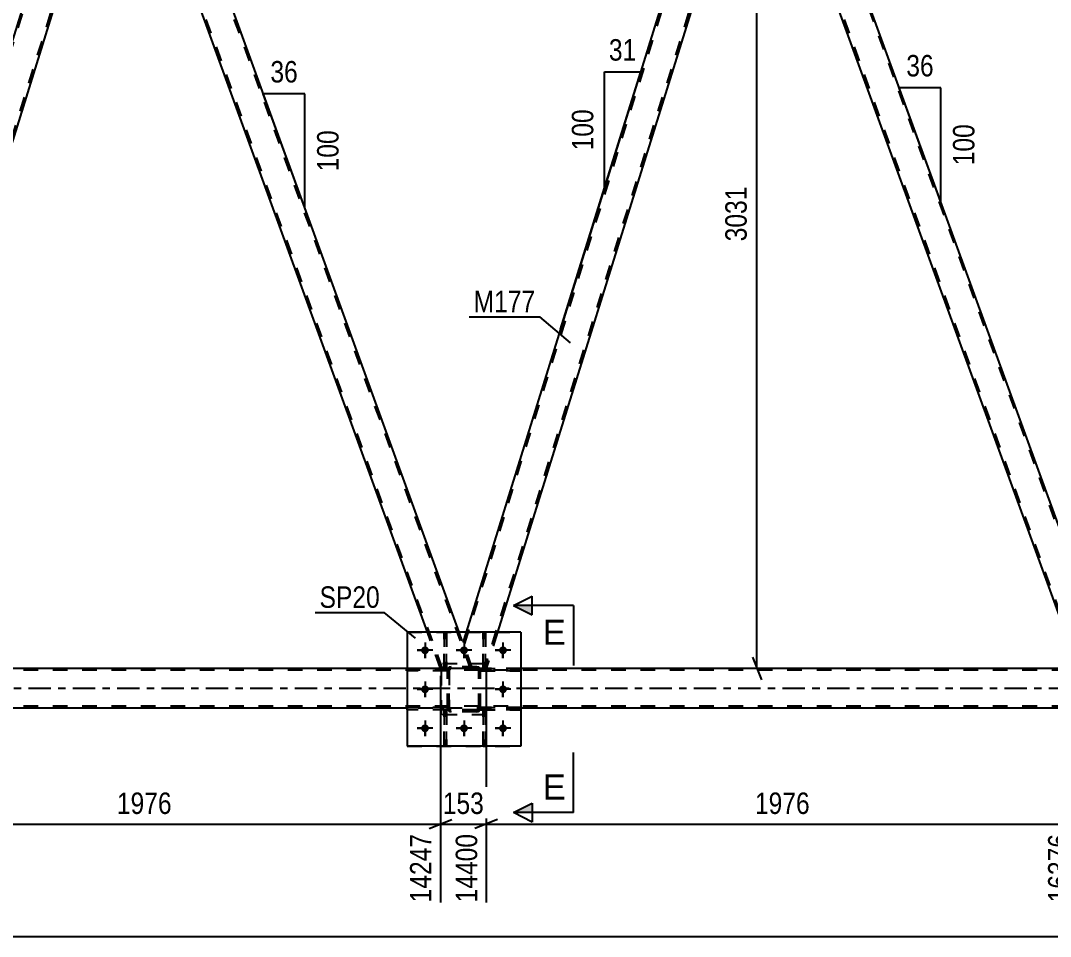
# Model space of a CAD drawing. Header units: millimetres. Extents: x 0 to 841, y 0 to 594.
# Drawn here: x 613 to 750.4, y 278.6 to 400.7 of the extents above; entities that cross this region are included whole.
import ezdxf

# ---------------------------------------------------------------- set-up
doc = ezdxf.new("R2010")
doc.units = ezdxf.units.MM
doc.linetypes.add('DXK_LINE_DOT2', pattern=[3.9198, 1.9599, -1.9599])
doc.linetypes.add('DXK_LINE_DOT3', pattern=[5.9187, 2.979, -0.9799, 0.9799, -0.9799])
doc.styles.add('Arial', font='ARIAL.TTF', dxfattribs={"height": 0.2})
doc.styles.add('Arial Narrow', font='ARIALN.TTF', dxfattribs={"height": 0.2})

# ---------------------------------------------------------------- blocks, each defined once
blk = doc.blocks.new('Part-318887337-3625 - 3336')
at = {"color": 7, "linetype": 'DXK_LINE_DOT2'}
for p, q in [((669.93, 314.05), (669.97, 314.23)), ((669.97, 314.23), (669.93, 314.05)), ((669.93, 309.01), (669.93, 314.05)), ((669.93, 314.05), (669.93, 314.05)), ((669.93, 309.01), (669.93, 314.05)), ((670.17, 314.05), (670.19, 314.14)), ((670.19, 314.14), (670.17, 314.05)), ((670.17, 309.01), (670.17, 314.05)), ((670.17, 314.05), (670.17, 314.05)), ((670.17, 314.05), (670.17, 309.01)), ((670.19, 314.14), (670.24, 314.22)), ((670.24, 314.22), (670.19, 314.14)), ((670.23, 314.49), (670.41, 314.53)), ((670.41, 314.53), (670.23, 314.49)), ((670.32, 314.27), (670.24, 314.22)), ((670.41, 314.29), (670.32, 314.27)), ((673.85, 314.53), (670.41, 314.53)), ((673.85, 314.29), (670.41, 314.29)), ((673.85, 314.53), (674.03, 314.49)), ((674.03, 314.49), (673.85, 314.53)), ((673.94, 314.27), (673.85, 314.29)), ((673.94, 314.27), (674.02, 314.22)), ((674.02, 314.22), (674.07, 314.14)), ((674.07, 314.14), (674.02, 314.22)), ((674.07, 314.14), (674.09, 314.05)), ((674.09, 314.05), (674.07, 314.14)), ((674.09, 309.01), (674.09, 314.05)), ((674.09, 314.05), (674.09, 314.05)), ((674.09, 309.01), (674.09, 314.05)), ((674.29, 314.23), (674.33, 314.05)), ((674.33, 314.05), (674.29, 314.23)), ((674.33, 309.01), (674.33, 314.05)), ((674.33, 314.05), (674.33, 314.05)), ((674.33, 309.01), (674.33, 314.05)), ((669.93, 309.01), (669.93, 309.01)), ((669.97, 308.83), (669.93, 309.01)), ((669.93, 309.01), (669.97, 308.83)), ((670.17, 309.01), (670.17, 309.01)), ((670.19, 308.92), (670.17, 309.01)), ((670.17, 309.01), (670.19, 308.92)), ((670.24, 308.84), (670.19, 308.92)), ((670.19, 308.92), (670.24, 308.84)), ((670.41, 308.53), (670.23, 308.57)), ((670.23, 308.57), (670.41, 308.53)), ((670.32, 308.79), (670.24, 308.84)), ((670.41, 308.77), (670.32, 308.79)), ((673.85, 308.77), (670.41, 308.77)), ((673.85, 308.53), (670.41, 308.53)), ((673.94, 308.79), (673.85, 308.77)), ((674.03, 308.57), (673.85, 308.53)), ((673.85, 308.53), (674.03, 308.57)), ((674.02, 308.84), (673.94, 308.79)), ((674.07, 308.92), (674.02, 308.84)), ((674.02, 308.84), (674.07, 308.92)), ((674.09, 309.01), (674.07, 308.92)), ((674.07, 308.92), (674.09, 309.01)), ((674.09, 309.01), (674.09, 309.01)), ((674.33, 309.01), (674.29, 308.83)), ((674.29, 308.83), (674.33, 309.01)), ((674.33, 309.01), (674.33, 309.01))]:
    blk.add_line(p, q, dxfattribs=at)
at = {"color": 7, "linetype": 'DXK_LINE_DOT3'}
blk.add_line((672.13, 311.53), (672.13, 311.53), dxfattribs=at)
at = {"color": 7, "linetype": 'DXK_LINE_DOT2'}
for centre, start, end in [((670.41, 314.05), 112.5, 157.5), ((670.41, 314.05), 112.5, 157.5), ((673.85, 314.05), 22.5, 67.5), ((673.85, 314.05), 22.5, 67.5), ((670.41, 309.01), 202.5, 247.5), ((670.41, 309.01), 202.5, 247.5), ((673.85, 309.01), 292.5, 337.5), ((673.85, 309.01), 292.5, 337.5)]:
    blk.add_arc(centre, 0.48, start, end, dxfattribs=at)
blk = doc.blocks.new('Bolt-318887337-3738 - 3336')
at = {"linetype": 'Continuous'}
for points in [[(667.45, 316.73, -1), (666.41, 316.73, -1)], [(672.65, 316.73, -1), (671.61, 316.73, -1)], [(677.85, 316.73, -1), (676.81, 316.73, -1)], [(667.45, 311.53, -1), (666.41, 311.53, -1)], [(677.85, 311.53, -1), (676.81, 311.53, -1)], [(667.45, 306.33, -1), (666.41, 306.33, -1)], [(672.65, 306.33, -1), (671.61, 306.33, -1)], [(677.85, 306.33, -1), (676.81, 306.33, -1)]]:
    blk.add_hatch(color=1, dxfattribs=at).paths.add_polyline_path(points)
at = {"color": 1, "linetype": 'Continuous'}
for p, q in [((666.93, 317.77), (666.93, 315.69)), ((672.13, 317.77), (672.13, 315.69)), ((677.33, 317.77), (677.33, 315.69)), ((667.97, 316.73), (665.89, 316.73)), ((673.17, 316.73), (671.09, 316.73)), ((678.37, 316.73), (676.29, 316.73)), ((666.93, 312.57), (666.93, 310.49)), ((677.33, 312.57), (677.33, 310.49)), ((667.97, 311.53), (665.89, 311.53)), ((678.37, 311.53), (676.29, 311.53)), ((666.93, 307.37), (666.93, 305.29)), ((672.13, 307.37), (672.13, 305.29)), ((677.33, 307.37), (677.33, 305.29)), ((667.97, 306.33), (665.89, 306.33)), ((673.17, 306.33), (671.09, 306.33)), ((678.37, 306.33), (676.29, 306.33))]:
    blk.add_line(p, q, dxfattribs=at)
blk = doc.blocks.new('Part-318887337-3601 - 3336')
at = {"color": 7, "linetype": 'DXK_LINE_DOT2'}
for p, q in [((714.26, 435.53), (710, 435.53)), ((711.55, 431.28), (710, 435.53)), ((754.38, 314.31), (710.26, 435.53)), ((714.01, 435.53), (758.13, 314.31)), ((714.41, 435.13), (714.26, 435.53)), ((758.38, 314.31), (754.12, 314.31))]:
    blk.add_line(p, q, dxfattribs=at)
at = {"color": 2, "linetype": 'Continuous'}
for p, q in [((758.38, 314.31), (714.41, 435.13)), ((754.12, 314.31), (711.55, 431.28))]:
    blk.add_line(p, q, dxfattribs=at)
blk = doc.blocks.new('Part-318887337-3623 - 3336')
at = {"color": 7, "linetype": 'DXK_LINE_DOT2'}
for p, q in [((675.13, 314.93), (669.13, 314.93)), ((669.13, 308.13), (669.13, 314.93)), ((675.13, 308.13), (675.13, 314.93)), ((675.13, 308.13), (669.13, 308.13))]:
    blk.add_line(p, q, dxfattribs=at)
blk = doc.blocks.new('Part-318887337-3552 - 3336')
at = {"color": 7, "linetype": 'DXK_LINE_DOT2'}
for p, q in [((679.73, 309.09), (674.33, 309.09)), ((674.33, 309.09), (674.33, 308.77)), ((674.33, 308.77), (679.73, 308.77)), ((674.93, 308.77), (674.93, 309.09)), ((679.73, 308.77), (679.73, 309.09))]:
    blk.add_line(p, q, dxfattribs=at)
blk = doc.blocks.new('Part-318887337-3553 - 3336')
at = {"color": 7, "linetype": 'DXK_LINE_DOT2'}
for p, q in [((679.73, 314.29), (674.33, 314.29)), ((674.33, 314.29), (674.33, 313.97)), ((674.33, 313.97), (679.73, 313.97)), ((674.93, 313.97), (674.93, 314.29)), ((679.73, 313.97), (679.73, 314.29))]:
    blk.add_line(p, q, dxfattribs=at)
blk = doc.blocks.new('Part-318887337-3556 - 3336')
at = {"color": 7, "linetype": 'DXK_LINE_DOT2'}
for p, q in [((675, 308.77), (674.68, 308.77)), ((674.68, 308.77), (674.68, 303.93)), ((674.68, 308.17), (675, 308.17)), ((675, 303.93), (675, 308.77)), ((674.68, 303.93), (675, 303.93))]:
    blk.add_line(p, q, dxfattribs=at)
blk = doc.blocks.new('Part-318887337-3559 - 3336')
at = {"color": 7, "linetype": 'DXK_LINE_DOT2'}
for p, q in [((669.48, 319.13), (669.48, 314.29)), ((669.8, 319.13), (669.48, 319.13)), ((669.8, 314.29), (669.8, 319.13)), ((669.48, 314.89), (669.8, 314.89)), ((669.48, 314.29), (669.8, 314.29))]:
    blk.add_line(p, q, dxfattribs=at)
blk = doc.blocks.new('Part-318887337-3562 - 3336')
at = {"color": 7, "linetype": 'DXK_LINE_DOT2'}
for p, q in [((674.68, 319.13), (674.68, 314.29)), ((675, 319.13), (674.68, 319.13)), ((675, 314.29), (675, 319.13)), ((674.68, 314.89), (675, 314.89)), ((674.68, 314.29), (675, 314.29))]:
    blk.add_line(p, q, dxfattribs=at)
blk = doc.blocks.new('Part-318887337-3563 - 3336')
at = {"color": 7, "linetype": 'DXK_LINE_DOT2'}
for p, q in [((669.93, 309.09), (664.53, 309.09)), ((664.53, 308.77), (664.53, 309.09)), ((669.93, 308.77), (664.53, 308.77)), ((669.33, 308.77), (669.33, 309.09)), ((669.93, 309.09), (669.93, 308.77))]:
    blk.add_line(p, q, dxfattribs=at)
blk = doc.blocks.new('Part-318887337-3564 - 3336')
at = {"color": 7, "linetype": 'DXK_LINE_DOT2'}
for p, q in [((669.93, 314.29), (664.53, 314.29)), ((664.53, 313.97), (664.53, 314.29)), ((669.93, 313.97), (664.53, 313.97)), ((669.33, 313.97), (669.33, 314.29)), ((669.93, 314.29), (669.93, 313.97))]:
    blk.add_line(p, q, dxfattribs=at)
blk = doc.blocks.new('Part-318887337-3569 - 3336')
at = {"color": 7, "linetype": 'DXK_LINE_DOT2'}
for p, q in [((674.33, 313.97), (674.33, 314.29)), ((674.33, 314.29), (679.73, 314.29)), ((679.73, 313.97), (674.33, 313.97)), ((674.93, 313.97), (674.93, 314.29)), ((679.73, 314.29), (679.73, 313.97))]:
    blk.add_line(p, q, dxfattribs=at)
blk = doc.blocks.new('Part-318887337-3574 - 3336')
at = {"color": 2, "linetype": 'Continuous'}
for p, q in [((679.73, 319.13), (664.53, 319.13)), ((664.53, 319.13), (664.53, 303.93)), ((679.73, 319.13), (679.73, 303.93)), ((679.73, 303.93), (664.53, 303.93))]:
    blk.add_line(p, q, dxfattribs=at)
blk = doc.blocks.new('Part-318887337-3575 - 3336')
at = {"color": 7, "linetype": 'DXK_LINE_DOT2'}
for p, q in [((664.53, 319.13), (679.73, 319.13)), ((664.53, 319.13), (664.53, 303.93)), ((679.73, 319.13), (679.73, 303.93)), ((664.53, 303.93), (679.73, 303.93))]:
    blk.add_line(p, q, dxfattribs=at)
blk = doc.blocks.new('Part-318887337-3576 - 3336')
at = {"color": 7, "linetype": 'DXK_LINE_DOT2'}
for p, q in [((674.33, 308.77), (674.33, 309.09)), ((674.33, 309.09), (679.73, 309.09)), ((679.73, 308.77), (674.33, 308.77)), ((674.93, 308.77), (674.93, 309.09)), ((679.73, 309.09), (679.73, 308.77))]:
    blk.add_line(p, q, dxfattribs=at)
blk = doc.blocks.new('Part-318887337-3581 - 3336')
at = {"color": 7, "linetype": 'DXK_LINE_DOT2'}
for p, q in [((669.93, 314.29), (664.53, 314.29)), ((664.53, 314.29), (664.53, 313.97)), ((669.93, 313.97), (664.53, 313.97)), ((669.33, 313.97), (669.33, 314.29)), ((669.93, 313.97), (669.93, 314.29))]:
    blk.add_line(p, q, dxfattribs=at)
blk = doc.blocks.new('Part-318887337-3586 - 3336')
at = {"color": 2, "linetype": 'Continuous'}
for p, q in [((628.62, 435.53), (624.87, 435.53)), ((629.13, 435.53), (628.62, 435.53)), ((671.49, 319.13), (629.13, 435.53)), ((667.24, 319.13), (626.42, 431.28))]:
    blk.add_line(p, q, dxfattribs=at)
at = {"color": 7, "linetype": 'DXK_LINE_DOT2'}
for p, q in [((626.42, 431.28), (624.87, 435.53)), ((669.25, 314.31), (625.13, 435.53)), ((672.99, 314.31), (628.87, 435.53)), ((668.99, 314.31), (667.24, 319.13)), ((673.25, 314.31), (671.49, 319.13)), ((673.25, 314.31), (668.99, 314.31))]:
    blk.add_line(p, q, dxfattribs=at)
blk = doc.blocks.new('Part-318887337-3591 - 3336')
at = {"color": 7, "linetype": 'DXK_LINE_DOT2'}
for p, q in [((708.94, 435.53), (672.12, 317.41)), ((708.72, 435.53), (710, 435.53)), ((710.15, 435.13), (710, 435.53)), ((711.42, 431.66), (674.84, 314.31)), ((672.4, 319.13), (671.98, 317.78)), ((676.59, 319.13), (675.09, 314.31)), ((673.25, 314.31), (671.98, 317.78)), ((675.09, 314.31), (673.25, 314.31))]:
    blk.add_line(p, q, dxfattribs=at)
at = {"color": 2, "linetype": 'Continuous'}
for p, q in [((708.69, 435.53), (672.4, 319.13)), ((708.72, 435.53), (708.69, 435.53)), ((708.73, 435.53), (708.72, 435.53)), ((711.55, 431.28), (710.15, 435.13)), ((711.55, 431.28), (676.59, 319.13))]:
    blk.add_line(p, q, dxfattribs=at)
blk = doc.blocks.new('Part-318887337-3606 - 3336')
at = {"color": 2, "linetype": 'Continuous'}
for p, q in [((623.55, 435.53), (586.85, 317.78)), ((624.87, 435.53), (623.55, 435.53)), ((624.87, 435.53), (626.42, 431.28)), ((626.42, 431.28), (589.96, 314.31)), ((588.11, 314.31), (586.85, 317.78))]:
    blk.add_line(p, q, dxfattribs=at)
at = {"color": 7, "linetype": 'DXK_LINE_DOT2'}
for p, q in [((586.98, 317.41), (623.8, 435.53)), ((626.28, 431.66), (589.71, 314.31)), ((589.96, 314.31), (588.11, 314.31))]:
    blk.add_line(p, q, dxfattribs=at)
blk = doc.blocks.new('Part-318887337-3624 - 3336')
at = {"color": 7, "linetype": 'DXK_LINE_DOT2'}
for p, q in [((675.13, 314.93), (669.13, 314.93)), ((669.13, 308.13), (669.13, 314.93)), ((675.13, 308.13), (675.13, 314.93)), ((675.13, 308.13), (669.13, 308.13))]:
    blk.add_line(p, q, dxfattribs=at)
blk = doc.blocks.new('Part-318887337-3631 - 3336')
at = {"color": 7, "linetype": 'DXK_LINE_DOT2'}
for p, q in [((779.94, 314.07), (99.1, 314.07)), ((679.73, 314.31), (664.53, 314.31)), ((779.94, 309.27), (99.1, 309.27)), ((679.73, 309.03), (664.53, 309.03))]:
    blk.add_line(p, q, dxfattribs=at)
at = {"color": 2, "linetype": 'Continuous'}
for p, q in [((664.53, 314.31), (509.46, 314.31)), ((779.94, 314.31), (679.73, 314.31)), ((664.53, 309.03), (509.46, 309.03)), ((779.94, 309.03), (679.73, 309.03))]:
    blk.add_line(p, q, dxfattribs=at)
at = {"color": 7, "linetype": 'DXK_LINE_DOT3'}
blk.add_line((99.1, 311.67), (779.94, 311.67), dxfattribs=at)
blk = doc.blocks.new('Part-318887337-3671 - 3336')
at = {"color": 7, "linetype": 'DXK_LINE_DOT2'}
for p, q in [((669.93, 309.09), (664.53, 309.09)), ((664.53, 309.09), (664.53, 308.77)), ((669.93, 308.77), (664.53, 308.77)), ((669.33, 308.77), (669.33, 309.09)), ((669.93, 308.77), (669.93, 309.09))]:
    blk.add_line(p, q, dxfattribs=at)
blk = doc.blocks.new('Part-318887337-3693 - 3336')
at = {"color": 7, "linetype": 'DXK_LINE_DOT2'}
for p, q in [((669.93, 314.05), (669.97, 314.23)), ((669.97, 314.23), (669.93, 314.05)), ((669.93, 309.01), (669.93, 314.05)), ((669.93, 314.05), (669.93, 314.05)), ((669.93, 309.01), (669.93, 314.05)), ((670.17, 314.05), (670.19, 314.14)), ((670.19, 314.14), (670.17, 314.05)), ((670.17, 309.01), (670.17, 314.05)), ((670.17, 314.05), (670.17, 314.05)), ((670.17, 314.05), (670.17, 309.01)), ((670.19, 314.14), (670.24, 314.22)), ((670.24, 314.22), (670.19, 314.14)), ((670.23, 314.49), (670.41, 314.53)), ((670.41, 314.53), (670.23, 314.49)), ((670.24, 314.22), (670.32, 314.27)), ((670.32, 314.27), (670.24, 314.22)), ((670.41, 314.29), (670.32, 314.27)), ((673.85, 314.53), (670.41, 314.53)), ((673.85, 314.29), (670.41, 314.29)), ((673.85, 314.53), (674.03, 314.49)), ((674.03, 314.49), (673.85, 314.53)), ((673.94, 314.27), (673.85, 314.29)), ((673.94, 314.27), (674.02, 314.22)), ((674.02, 314.22), (674.07, 314.14)), ((674.07, 314.14), (674.02, 314.22)), ((674.07, 314.14), (674.09, 314.05)), ((674.09, 314.05), (674.07, 314.14)), ((674.09, 309.01), (674.09, 314.05)), ((674.09, 314.05), (674.09, 314.05)), ((674.09, 309.01), (674.09, 314.05)), ((674.29, 314.23), (674.33, 314.05)), ((674.33, 314.05), (674.29, 314.23)), ((674.33, 309.01), (674.33, 314.05)), ((674.33, 314.05), (674.33, 314.05)), ((674.33, 309.01), (674.33, 314.05)), ((669.93, 309.01), (669.93, 309.01)), ((669.97, 308.83), (669.93, 309.01)), ((669.93, 309.01), (669.97, 308.83)), ((670.17, 309.01), (670.17, 309.01)), ((670.19, 308.92), (670.17, 309.01)), ((670.17, 309.01), (670.19, 308.92)), ((670.24, 308.84), (670.19, 308.92)), ((670.19, 308.92), (670.24, 308.84)), ((670.41, 308.53), (670.23, 308.57)), ((670.23, 308.57), (670.41, 308.53)), ((670.32, 308.79), (670.24, 308.84)), ((670.41, 308.77), (670.32, 308.79)), ((673.85, 308.77), (670.41, 308.77)), ((673.85, 308.53), (670.41, 308.53)), ((673.94, 308.79), (673.85, 308.77)), ((674.03, 308.57), (673.85, 308.53)), ((673.85, 308.53), (674.03, 308.57)), ((674.02, 308.84), (673.94, 308.79)), ((673.94, 308.79), (674.02, 308.84)), ((674.07, 308.92), (674.02, 308.84)), ((674.02, 308.84), (674.07, 308.92)), ((674.09, 309.01), (674.07, 308.92)), ((674.07, 308.92), (674.09, 309.01)), ((674.09, 309.01), (674.09, 309.01)), ((674.33, 309.01), (674.29, 308.83)), ((674.29, 308.83), (674.33, 309.01)), ((674.33, 309.01), (674.33, 309.01))]:
    blk.add_line(p, q, dxfattribs=at)
at = {"color": 7, "linetype": 'DXK_LINE_DOT3'}
blk.add_line((672.13, 311.53), (672.13, 311.53), dxfattribs=at)
at = {"color": 7, "linetype": 'DXK_LINE_DOT2'}
for centre, start, end in [((670.41, 314.05), 112.5, 157.5), ((670.41, 314.05), 112.5, 157.5), ((673.85, 314.05), 22.5, 67.5), ((673.85, 314.05), 22.5, 67.5), ((670.41, 309.01), 202.5, 247.5), ((670.41, 309.01), 202.5, 247.5), ((673.85, 309.01), 292.5, 337.5), ((673.85, 309.01), 292.5, 337.5)]:
    blk.add_arc(centre, 0.48, start, end, dxfattribs=at)
blk = doc.blocks.new('Part-318887337-3708 - 3336')
at = {"color": 7, "linetype": 'DXK_LINE_DOT2'}
for p, q in [((674.68, 314.29), (674.68, 319.13)), ((674.68, 319.13), (675, 319.13)), ((675, 319.13), (675, 314.29)), ((674.68, 314.89), (675, 314.89)), ((675, 314.29), (674.68, 314.29))]:
    blk.add_line(p, q, dxfattribs=at)
blk = doc.blocks.new('Part-318887337-3711 - 3336')
at = {"color": 7, "linetype": 'DXK_LINE_DOT2'}
for p, q in [((669.48, 314.29), (669.48, 319.13)), ((669.48, 319.13), (669.8, 319.13)), ((669.8, 319.13), (669.8, 314.29)), ((669.48, 314.89), (669.8, 314.89)), ((669.8, 314.29), (669.48, 314.29))]:
    blk.add_line(p, q, dxfattribs=at)
blk = doc.blocks.new('Part-318887337-3714 - 3336')
at = {"color": 7, "linetype": 'DXK_LINE_DOT2'}
for p, q in [((674.68, 303.93), (674.68, 308.77)), ((674.68, 308.77), (675, 308.77)), ((674.68, 308.17), (675, 308.17)), ((675, 308.77), (675, 303.93)), ((675, 303.93), (674.68, 303.93))]:
    blk.add_line(p, q, dxfattribs=at)
blk = doc.blocks.new('Part-318887337-3717 - 3336')
at = {"color": 7, "linetype": 'DXK_LINE_DOT2'}
for p, q in [((669.48, 303.93), (669.48, 308.77)), ((669.48, 308.77), (669.8, 308.77)), ((669.48, 308.17), (669.8, 308.17)), ((669.8, 308.77), (669.8, 303.93)), ((669.8, 303.93), (669.48, 303.93))]:
    blk.add_line(p, q, dxfattribs=at)
blk = doc.blocks.new('Part-318887337-3737 - 3336')
at = {"color": 7, "linetype": 'DXK_LINE_DOT2'}
for p, q in [((669.8, 308.77), (669.48, 308.77)), ((669.48, 308.77), (669.48, 303.93)), ((669.48, 308.17), (669.8, 308.17)), ((669.8, 303.93), (669.8, 308.77)), ((669.48, 303.93), (669.8, 303.93))]:
    blk.add_line(p, q, dxfattribs=at)
blk = doc.blocks.new('Bolt-318887337-3739 - 3336')
at = {"color": 1, "linetype": 'Continuous'}
for p, q in [((666.93, 317.77), (666.93, 317.08)), ((672.13, 317.77), (672.13, 317.08)), ((677.33, 317.77), (677.33, 317.08)), ((665.89, 316.73), (666.58, 316.73)), ((666.93, 315.69), (666.93, 316.38)), ((667.97, 316.73), (667.28, 316.73)), ((671.09, 316.73), (671.78, 316.73)), ((672.13, 315.69), (672.13, 316.38)), ((673.17, 316.73), (672.48, 316.73)), ((676.29, 316.73), (676.98, 316.73)), ((677.33, 315.69), (677.33, 316.38)), ((678.37, 316.73), (677.68, 316.73)), ((666.93, 312.57), (666.93, 311.88)), ((677.33, 312.57), (677.33, 311.88)), ((665.89, 311.53), (666.58, 311.53)), ((666.93, 310.49), (666.93, 311.18)), ((667.97, 311.53), (667.28, 311.53)), ((676.29, 311.53), (676.98, 311.53)), ((677.33, 310.49), (677.33, 311.18)), ((678.37, 311.53), (677.68, 311.53)), ((666.93, 307.37), (666.93, 306.68)), ((672.13, 307.37), (672.13, 306.68)), ((677.33, 307.37), (677.33, 306.68)), ((665.89, 306.33), (666.58, 306.33)), ((666.93, 305.29), (666.93, 305.98)), ((667.97, 306.33), (667.28, 306.33)), ((671.09, 306.33), (671.78, 306.33)), ((672.13, 305.29), (672.13, 305.98)), ((673.17, 306.33), (672.48, 306.33)), ((676.29, 306.33), (676.98, 306.33)), ((677.33, 305.29), (677.33, 305.98)), ((678.37, 306.33), (677.68, 306.33))]:
    blk.add_line(p, q, dxfattribs=at)
blk = doc.blocks.new('StraightDimension-318887337-4682 - 3336')
at = {"color": 7, "linetype": 'Continuous'}
blk.add_line((52.88, 278.57), (790.8, 278.57), dxfattribs=at)
blk = doc.blocks.new('AngleDimension-318887337-3842 - 3336')
at = {"color": 7, "linetype": 'Continuous'}
for p, q in [((733.63, 382.32), (730.19, 391.76)), ((735.73, 391.76), (730.19, 391.76)), ((735.73, 376.54), (730.19, 391.76)), ((735.73, 376.54), (735.73, 391.76))]:
    blk.add_line(p, q, dxfattribs=at)
at = {"color": 0}
for points in [[(735.39, 392.66), (735.39, 396.86), (730.54, 396.86), (730.54, 392.66)], [(740.83, 387.49), (736.63, 387.49), (736.63, 380.81), (740.83, 380.81)]]:
    blk.add_wipeout(points, dxfattribs=at)
at = {"color": 3, "style": 'Arial Narrow'}
blk.add_text('36', height=2.863, dxfattribs=at).set_placement((731.14, 393.26))
blk.add_text('100', height=2.863, rotation=90.0002, dxfattribs=at).set_placement((740.23, 381.41))
blk = doc.blocks.new('AngleDimension-318887337-3856 - 3336')
at = {"color": 7, "linetype": 'Continuous'}
for p, q in [((647.89, 383.99), (645.35, 390.95)), ((650.89, 390.95), (645.35, 390.95)), ((650.89, 375.73), (645.35, 390.95)), ((650.89, 375.73), (650.89, 390.95))]:
    blk.add_line(p, q, dxfattribs=at)
at = {"color": 0}
for points in [[(650.55, 391.85), (650.55, 396.05), (645.7, 396.05), (645.7, 391.85)], [(655.99, 386.68), (651.79, 386.68), (651.79, 380), (655.99, 380)]]:
    blk.add_wipeout(points, dxfattribs=at)
at = {"color": 3, "style": 'Arial Narrow'}
blk.add_text('36', height=2.863, dxfattribs=at).set_placement((646.3, 392.45))
blk.add_text('100', height=2.863, rotation=90.0002, dxfattribs=at).set_placement((655.39, 380.6))
blk = doc.blocks.new('StraightDimension-318887337-4052 - 3336')
at = {"color": 7, "linetype": 'Continuous'}
for p, q in [((711.8, 434.03), (710.6, 437.03)), ((730.66, 435.53), (708.35, 435.53)), ((711.2, 314.31), (711.2, 435.53)), ((710.6, 315.81), (711.8, 312.81)), ((735.34, 314.31), (708.35, 314.31))]:
    blk.add_line(p, q, dxfattribs=at)
at = {"color": 0}
blk.add_wipeout([(710.45, 379.18), (706.25, 379.18), (706.25, 370.67), (710.45, 370.67)], dxfattribs=at)
at = {"color": 3, "style": 'Arial Narrow'}
blk.add_text('3031', height=2.863, rotation=90.0002, dxfattribs=at).set_placement((709.85, 371.27))
blk = doc.blocks.new('AngleDimension-318887337-4660 - 3336')
at = {"color": 7, "linetype": 'Continuous'}
for p, q in [((690.88, 393.87), (695.7, 393.87)), ((690.88, 378.41), (695.7, 393.87)), ((690.88, 378.41), (690.88, 393.87)), ((685, 359.55), (690.88, 378.41))]:
    blk.add_line(p, q, dxfattribs=at)
at = {"color": 0}
for points in [[(695.72, 394.77), (695.72, 398.97), (690.86, 398.97), (690.86, 394.77)], [(689.98, 389.48), (685.78, 389.48), (685.78, 382.8), (689.98, 382.8)]]:
    blk.add_wipeout(points, dxfattribs=at)
at = {"color": 3, "style": 'Arial Narrow'}
blk.add_text('31', height=2.863, dxfattribs=at).set_placement((691.46, 395.37))
blk.add_text('100', height=2.863, rotation=90.0002, dxfattribs=at).set_placement((689.38, 383.4))
blk = doc.blocks.new('StraightDimension-318887337-4751 - 3336')
at = {"color": 7, "linetype": 'Continuous'}
for p, q in [((675.09, 313.31), (675.09, 283.11)), ((754.12, 313.31), (754.12, 283.11)), ((676.59, 294.15), (673.59, 292.95)), ((752.62, 292.95), (755.62, 294.15)), ((675.09, 293.55), (754.12, 293.55))]:
    blk.add_line(p, q, dxfattribs=at)
at = {"color": 0}
blk.add_wipeout([(718.86, 294.3), (718.86, 298.5), (710.35, 298.5), (710.35, 294.3)], dxfattribs=at)
at = {"color": 3, "style": 'Arial Narrow'}
blk.add_text('1976', height=2.863, dxfattribs=at).set_placement((710.95, 294.9))
at = {"color": 0, "linetype": 'Continuous'}
blk.add_wipeout([(753.52, 292.85), (749.32, 292.85), (749.32, 282.51), (753.52, 282.51)], dxfattribs=at)
at = {"color": 3, "linetype": 'Continuous', "style": 'Arial Narrow'}
blk.add_text('16376', height=2.863, rotation=90.0002, dxfattribs=at).set_placement((752.92, 283.11))
blk = doc.blocks.new('StraightDimension-318887337-4775 - 3336')
at = {"color": 7, "linetype": 'Continuous'}
for p, q in [((668.99, 313.31), (668.99, 283.11)), ((675.09, 313.31), (675.09, 283.11)), ((667.49, 292.95), (670.49, 294.15)), ((676.59, 294.15), (673.59, 292.95)), ((668.99, 293.55), (675.09, 293.55))]:
    blk.add_line(p, q, dxfattribs=at)
at = {"color": 0}
blk.add_wipeout([(675.38, 294.3), (675.38, 298.5), (668.7, 298.5), (668.7, 294.3)], dxfattribs=at)
at = {"color": 0, "linetype": 'Continuous'}
blk.add_wipeout([(674.49, 292.85), (670.29, 292.85), (670.29, 282.51), (674.49, 282.51)], dxfattribs=at)
at = {"color": 3, "style": 'Arial Narrow'}
blk.add_text('153', height=2.863, dxfattribs=at).set_placement((669.3, 294.9))
at = {"color": 3, "linetype": 'Continuous', "style": 'Arial Narrow'}
blk.add_text('14400', height=2.863, rotation=90.0002, dxfattribs=at).set_placement((673.89, 283.11))
blk = doc.blocks.new('StraightDimension-318887337-4799 - 3336')
at = {"color": 7, "linetype": 'Continuous'}
for p, q in [((589.96, 313.31), (589.96, 283.11)), ((668.99, 313.31), (668.99, 283.11)), ((591.46, 294.15), (588.46, 292.95)), ((667.49, 292.95), (670.49, 294.15)), ((589.96, 293.55), (668.99, 293.55))]:
    blk.add_line(p, q, dxfattribs=at)
at = {"color": 0}
blk.add_wipeout([(633.73, 294.3), (633.73, 298.5), (625.22, 298.5), (625.22, 294.3)], dxfattribs=at)
at = {"color": 3, "style": 'Arial Narrow'}
blk.add_text('1976', height=2.863, dxfattribs=at).set_placement((625.82, 294.9))
at = {"color": 0, "linetype": 'Continuous'}
blk.add_wipeout([(668.39, 292.85), (664.19, 292.85), (664.19, 282.51), (668.39, 282.51)], dxfattribs=at)
at = {"color": 3, "linetype": 'Continuous', "style": 'Arial Narrow'}
blk.add_text('14247', height=2.863, rotation=90.0002, dxfattribs=at).set_placement((667.79, 283.11))
blk = doc.blocks.new('SectionMark-318887337-5122 - 3336')
at = {"linetype": 'Continuous'}
for points in [[(681.23, 322.71), (681.23, 321.46), (678.73, 322.71)], [(681.23, 296.33), (681.23, 295.08), (678.73, 295.08)]]:
    blk.add_hatch(color=6, dxfattribs=at).paths.add_polyline_path(points)
at = {"color": 6, "linetype": 'Continuous'}
for p, q in [((678.73, 322.71), (681.23, 323.96)), ((681.23, 321.46), (681.23, 323.96)), ((686.73, 322.71), (678.73, 322.71)), ((678.73, 322.71), (681.23, 321.46)), ((686.73, 322.71), (686.73, 314.71)), ((686.73, 295.08), (686.73, 303.08)), ((678.73, 295.08), (681.23, 296.33)), ((681.23, 296.33), (681.23, 293.83)), ((686.73, 295.08), (678.73, 295.08)), ((681.23, 293.83), (678.73, 295.08))]:
    blk.add_line(p, q, dxfattribs=at)
at = {"color": 0, "linetype": 'Continuous'}
for points in [[(685.73, 317.46), (685.73, 320.96), (682.62, 320.96), (682.62, 317.46)], [(685.73, 296.83), (685.73, 300.33), (682.62, 300.33), (682.62, 296.83)]]:
    blk.add_wipeout(points, dxfattribs=at)
at = {"color": 3, "linetype": 'Continuous', "style": 'Arial'}
for p in [(682.62, 317.46), (682.62, 296.83)]:
    blk.add_text('E', height=3.34, dxfattribs=at).set_placement(p)
blk = doc.blocks.new('Mark-318887337-3570 - 3336')
at = {"color": 0}
blk.add_wipeout([(660.89, 322.39), (660.89, 325.39), (652.86, 325.39), (652.86, 322.39)], dxfattribs=at)
blk.add_wipeout([(660.89, 322.39), (660.89, 325.39), (652.86, 325.39), (652.86, 322.39)], dxfattribs=at)
at = {"color": 30, "linetype": 'Continuous'}
for p in [(652.26, 321.79), (665.68, 318.33)]:
    blk.add_line(p, (661.49, 321.79), dxfattribs=at)
at = {"color": 3, "style": 'Arial Narrow'}
blk.add_text('SP20', height=2.863, dxfattribs=at).set_placement((652.86, 322.39))
blk = doc.blocks.new('Mark-318887337-3587 - 3336')
at = {"color": 0}
blk.add_wipeout([(681.63, 361.81), (681.63, 364.81), (673.41, 364.81), (673.41, 361.81)], dxfattribs=at)
blk.add_wipeout([(681.63, 361.81), (681.63, 364.81), (673.41, 364.81), (673.41, 361.81)], dxfattribs=at)
at = {"color": 30, "linetype": 'Continuous'}
for p in [(672.81, 361.21), (686.35, 357.74)]:
    blk.add_line(p, (682.23, 361.21), dxfattribs=at)
at = {"color": 3, "style": 'Arial Narrow'}
blk.add_text('M177', height=2.863, dxfattribs=at).set_placement((673.41, 361.81))

msp = doc.modelspace()

# ---------------------------------------------------------------- block references
for name in ['Part-318887337-3606 - 3336', 'Part-318887337-3586 - 3336', 'Part-318887337-3591 - 3336', 'Part-318887337-3601 - 3336', 'Part-318887337-3574 - 3336', 'Part-318887337-3575 - 3336', 'Part-318887337-3559 - 3336', 'Part-318887337-3711 - 3336', 'Part-318887337-3562 - 3336', 'Part-318887337-3708 - 3336', 'Bolt-318887337-3738 - 3336', 'Bolt-318887337-3739 - 3336', 'Part-318887337-3623 - 3336', 'Part-318887337-3624 - 3336', 'Part-318887337-3631 - 3336', 'Part-318887337-3564 - 3336', 'Part-318887337-3581 - 3336', 'Part-318887337-3625 - 3336', 'Part-318887337-3693 - 3336', 'Part-318887337-3553 - 3336', 'Part-318887337-3569 - 3336', 'Part-318887337-3563 - 3336', 'Part-318887337-3671 - 3336', 'Part-318887337-3717 - 3336', 'Part-318887337-3737 - 3336', 'Part-318887337-3552 - 3336', 'Part-318887337-3576 - 3336', 'Part-318887337-3556 - 3336', 'Part-318887337-3714 - 3336']:
    msp.add_blockref(name, (0, 0))

# ---------------------------------------------------------------- next in the draw order: block references
msp.add_blockref('StraightDimension-318887337-4682 - 3336', (0, 0))

# ---------------------------------------------------------------- next in the draw order: block references
for name in ['AngleDimension-318887337-4660 - 3336', 'AngleDimension-318887337-3856 - 3336', 'AngleDimension-318887337-3842 - 3336', 'Mark-318887337-3570 - 3336']:
    msp.add_blockref(name, (0, 0))

# ---------------------------------------------------------------- next in the draw order: block references
for name in ['StraightDimension-318887337-4052 - 3336', 'Mark-318887337-3587 - 3336']:
    msp.add_blockref(name, (0, 0))

# ---------------------------------------------------------------- next in the draw order: block references
msp.add_blockref('StraightDimension-318887337-4751 - 3336', (0, 0))

# ---------------------------------------------------------------- next in the draw order: block references
for name in ['SectionMark-318887337-5122 - 3336', 'StraightDimension-318887337-4775 - 3336']:
    msp.add_blockref(name, (0, 0))

# ---------------------------------------------------------------- next in the draw order: block references
msp.add_blockref('StraightDimension-318887337-4799 - 3336', (0, 0))

doc.saveas('drawing.dxf')
